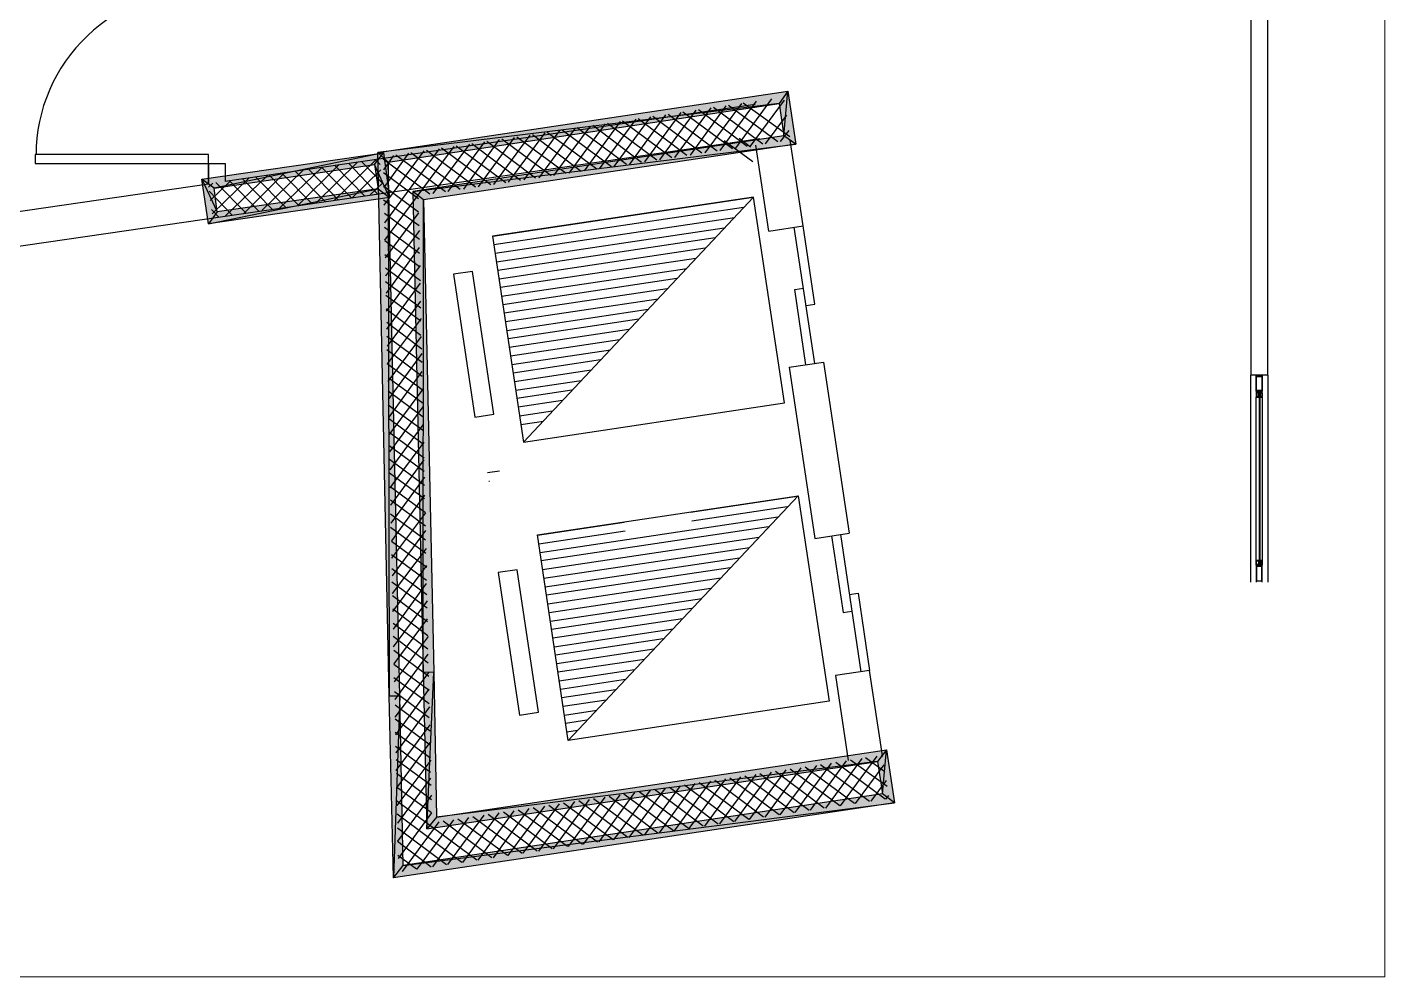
# Model space of a CAD drawing. Header units: inches. Extents: x 14 to 158, y 51 to 94.
# Drawn here: x 74.63 to 82.24, y 73.44 to 78.76 of the extents above; entities that cross this region are included whole.
import ezdxf

# ---------------------------------------------------------------- set-up
doc = ezdxf.new("R2010")
doc.units = ezdxf.units.IN
doc.header["$LTSCALE"] = 0.6
doc.header["$MEASUREMENT"] = 0
doc.layers.get('0').update_dxf_attribs({"color": 253, "lineweight": 0})

msp = doc.modelspace()

# ---------------------------------------------------------------- hatches: boundary and pattern name
h = msp.add_hatch(color=256)
h.paths.add_polyline_path([(79.4918, 74.412), (79.4242, 74.4633), (79.4473, 74.7094)])
h.paths.add_polyline_path([(79.4242, 74.4633), (79.4473, 74.7094), (79.397, 74.6447)])
h.paths.add_polyline_path([(79.4473, 74.7094), (79.397, 74.6447), (76.9228, 74.3313)])
h.paths.add_polyline_path([(79.397, 74.6447), (76.9228, 74.3313), (76.8684, 74.2659)])
h.paths.add_polyline_path([(76.9228, 74.3313), (76.8684, 74.2659), (76.9081, 75.1462)])
h.paths.add_polyline_path([(76.8684, 74.2659), (76.9081, 75.1462), (76.8485, 75.1442)])
h.paths.add_polyline_path([(76.9081, 75.1462), (76.8485, 75.1442), (76.8504, 77.794)])
h.paths.add_polyline_path([(76.8485, 75.1442), (76.8504, 77.794), (76.7902, 77.8421)])
h.paths.add_polyline_path([(76.8504, 77.794), (76.7902, 77.8421), (78.9385, 78.1067)])
h.paths.add_polyline_path([(76.7902, 77.8421), (78.9385, 78.1067), (78.8714, 78.1539)])
h.paths.add_polyline_path([(78.9385, 78.1067), (78.8714, 78.1539), (78.8939, 78.404)])
h.paths.add_polyline_path([(78.8714, 78.1539), (78.8939, 78.404), (78.8443, 78.3353)])
h.paths.add_polyline_path([(78.8939, 78.404), (78.8443, 78.3353), (76.5931, 78.0594)])
h.paths.add_polyline_path([(78.8443, 78.3353), (76.5931, 78.0594), (76.6512, 78.0068)])
h.paths.add_polyline_path([(76.5931, 78.0594), (76.6512, 78.0068), (76.6576, 75.0125)])
h.paths.add_polyline_path([(76.6512, 78.0068), (76.6576, 75.0125), (76.7177, 75.0117)])
h.paths.add_polyline_path([(76.6576, 75.0125), (76.7177, 75.0117), (76.6823, 73.9912)])
h.paths.add_polyline_path([(76.7177, 75.0117), (76.6823, 73.9912), (76.736, 74.0606)])
h.paths.add_polyline_path([(76.6823, 73.9912), (76.736, 74.0606), (79.4918, 74.412)])
h.paths.add_polyline_path([(76.736, 74.0606), (79.4918, 74.412), (79.4242, 74.4633)])
h = msp.add_hatch(color=256)
h.paths.add_polyline_path([(76.5959, 77.8569), (76.6593, 77.8087), (76.5752, 77.9921)])
h.paths.add_polyline_path([(76.6593, 77.8087), (76.5752, 77.9921), (76.6249, 78.0583)])
h.paths.add_polyline_path([(76.5752, 77.9921), (76.6249, 78.0583), (75.6747, 77.8611)])
h.paths.add_polyline_path([(76.6249, 78.0583), (75.6747, 77.8611), (75.6071, 77.9107)])
h.paths.add_polyline_path([(75.6747, 77.8611), (75.6071, 77.9107), (75.6926, 77.7273)])
h.paths.add_polyline_path([(75.6071, 77.9107), (75.6926, 77.7273), (75.643, 77.6597)])
h.paths.add_polyline_path([(75.6926, 77.7273), (75.643, 77.6597), (76.5959, 77.8569)])
h.paths.add_polyline_path([(75.643, 77.6597), (76.5959, 77.8569), (76.6593, 77.8087)])

# ---------------------------------------------------------------- linework, layer by layer
msp.add_lwpolyline([(49.7235, 93.0265), (82.2429, 93.0265), (82.2429, 73.4364), (49.7235, 73.4364)], close=True)
at = {"linetype": 'Continuous', "lineweight": -2}
for points in [[(81.4916, 78.9478), (81.4916, 76.8116), (81.4916, 76.8116)], [(81.5867, 76.8116), (81.5867, 78.9478), (81.5867, 78.9478)], [(78.7114, 78.33), (75.7381, 77.8969), (75.7381, 77.8969)], [(78.3786, 78.2976), (78.1734, 78.02), (78.1734, 78.02)], [(78.4618, 78.31), (78.2579, 78.0327), (78.2579, 78.0327)], [(78.5464, 78.3227), (78.3452, 78.0458), (78.3452, 78.0458)], [(78.6657, 78.0938), (78.3922, 78.2996), (78.3922, 78.2996)], [(78.6336, 78.3358), (78.4284, 78.0582), (78.4284, 78.0582)], [(78.753, 78.1068), (78.4768, 78.3123), (78.4768, 78.3123)], [(78.7168, 78.3482), (78.513, 78.0709), (78.513, 78.0709)], [(78.8376, 78.1195), (78.56, 78.3247), (78.56, 78.3247)], [(78.8014, 78.3609), (78.6002, 78.084), (78.6002, 78.084)], [(78.9045, 78.1476), (78.6432, 78.3372), (78.6432, 78.3372)], [(78.8736, 78.3536), (78.6834, 78.0964), (78.6834, 78.0964)], [(77.8685, 78.2212), (77.6646, 77.9438), (77.6646, 77.9438)], [(77.9531, 78.2338), (77.7519, 77.9569), (77.7519, 77.9569)], [(78.0404, 78.2469), (77.8351, 77.9694), (77.8351, 77.9694)], [(78.1597, 78.018), (77.8822, 78.2232), (77.8822, 78.2232)], [(78.1236, 78.2594), (77.9183, 77.9818), (77.9183, 77.9818)], [(78.2429, 78.0304), (77.9667, 78.2359), (77.9667, 78.2359)], [(78.2068, 78.2718), (78.0056, 77.9949), (78.0056, 77.9949)], [(78.3275, 78.0431), (78.054, 78.249), (78.054, 78.249)], [(78.294, 78.2849), (78.0902, 78.0076), (78.0902, 78.0076)], [(78.4107, 78.0556), (78.1372, 78.2614), (78.1372, 78.2614)], [(78.498, 78.0686), (78.2218, 78.2741), (78.2218, 78.2741)], [(78.5825, 78.0813), (78.305, 78.2866), (78.305, 78.2866)], [(78.8861, 78.2704), (78.7666, 78.1089), (78.7666, 78.1089)], [(77.4457, 78.1579), (77.2418, 77.8805), (77.2418, 77.8805)], [(77.5303, 78.1705), (77.325, 77.893), (77.325, 77.893)], [(77.6496, 77.9416), (77.3734, 78.147), (77.3734, 78.147)], [(77.6135, 78.183), (77.4123, 77.906), (77.4123, 77.906)], [(77.7342, 77.9542), (77.4607, 78.1601), (77.4607, 78.1601)], [(77.7008, 78.1961), (77.4969, 77.9187), (77.4969, 77.9187)], [(77.8215, 77.9673), (77.5439, 78.1726), (77.5439, 78.1726)], [(77.7853, 78.2087), (77.5801, 77.9312), (77.5801, 77.9312)], [(77.9047, 77.9798), (77.6285, 78.1852), (77.6285, 78.1852)], [(77.9892, 77.9924), (77.7117, 78.1977), (77.7117, 78.1977)], [(78.0724, 78.0049), (77.799, 78.2108), (77.799, 78.2108)], [(78.8991, 78.1831), (78.8512, 78.1215), (78.8512, 78.1215)], [(78.7362, 78.1369), (74.0612, 77.4584), (74.0612, 77.4584)], [(76.8524, 78.069), (76.6275, 77.7648), (76.6275, 77.7648)], [(76.937, 78.0817), (76.6313, 77.665), (76.6313, 77.665)], [(77.0202, 78.0941), (76.6317, 77.5688), (76.6317, 77.5688)], [(77.1409, 77.8654), (76.8661, 78.071), (76.8661, 78.071)], [(77.1075, 78.1072), (76.9022, 77.8296), (76.9022, 77.8296)], [(77.2282, 77.8785), (76.9506, 78.0837), (76.9506, 78.0837)], [(77.192, 78.1199), (76.9868, 77.8423), (76.9868, 77.8423)], [(77.3114, 77.8909), (77.0338, 78.0962), (77.0338, 78.0962)], [(77.2752, 78.1323), (77.0741, 77.8554), (77.0741, 77.8554)], [(77.3946, 77.9034), (77.1211, 78.1092), (77.1211, 78.1092)], [(77.3584, 78.1448), (77.1573, 77.8678), (77.1573, 77.8678)], [(77.4791, 77.916), (77.2057, 78.1219), (77.2057, 78.1219)], [(77.5664, 77.9291), (77.2889, 78.1344), (77.2889, 78.1344)], [(78.6974, 78.0074), (78.5361, 78.1254), (78.5361, 78.1254)], [(78.685, 78.0905), (78.6207, 78.1381), (78.6207, 78.1381)], [(78.7869, 77.6197), (78.7148, 78.1011), (78.7148, 78.1011)], [(78.9792, 77.6485), (78.9071, 78.1299), (78.9071, 78.1299)], [(75.643, 77.8818), (75.643, 77.999), (75.7381, 77.999), (75.7381, 77.8969)], [(75.643, 77.999), (75.643, 77.8818), (75.643, 77.8818)], [(75.7381, 77.999), (75.7381, 77.8997), (75.7381, 77.8997)], [(76.4801, 78.0059), (76.247, 77.777), (76.247, 77.777)], [(76.5821, 78.0197), (76.349, 77.7908), (76.349, 77.7908)], [(76.4304, 77.999), (76.5959, 77.8252), (76.5959, 77.8252)], [(76.5049, 78.0086), (76.6207, 77.8887), (76.6207, 77.8887)], [(76.578, 78.0197), (76.6069, 77.9921), (76.6069, 77.9921)], [(76.8859, 77.8272), (76.6236, 78.0236), (76.6236, 78.0236)], [(76.682, 78.0435), (76.6255, 77.9639), (76.6255, 77.9639)], [(76.7652, 78.0559), (76.6266, 77.8637), (76.6266, 77.8637)], [(76.9732, 77.8403), (76.6956, 78.0455), (76.6956, 78.0455)], [(77.0564, 77.8527), (76.7788, 78.058), (76.7788, 78.058)], [(75.8719, 77.9176), (75.6636, 77.7163), (75.6636, 77.7163)], [(75.9753, 77.9314), (75.7381, 77.7025), (75.7381, 77.7025)], [(76.0732, 77.9493), (75.8402, 77.7163), (75.8402, 77.7163)], [(75.9077, 77.9245), (76.0774, 77.7521), (76.0774, 77.7521)], [(76.1767, 77.9631), (75.9436, 77.7342), (75.9436, 77.7342)], [(75.9822, 77.9356), (76.1518, 77.7618), (76.1518, 77.7618)], [(76.2787, 77.9769), (76.0415, 77.748), (76.0415, 77.748)], [(76.0553, 77.9452), (76.2249, 77.7728), (76.2249, 77.7728)], [(76.1298, 77.9562), (76.2994, 77.7839), (76.2994, 77.7839)], [(76.3766, 77.9921), (76.1436, 77.7618), (76.1436, 77.7618)], [(76.2042, 77.9673), (76.3739, 77.7935), (76.3739, 77.7935)], [(76.2787, 77.9769), (76.4483, 77.8045), (76.4483, 77.8045)], [(76.3532, 77.988), (76.5214, 77.8156), (76.5214, 77.8156)], [(76.6097, 77.9631), (76.4483, 77.8045), (76.4483, 77.8045)], [(76.8215, 77.8008), (76.6255, 77.9458), (76.6255, 77.9458)], [(75.643, 77.8818), (73.7012, 77.6004), (73.7012, 77.6004)], [(75.6678, 77.8887), (75.643, 77.8652), (75.643, 77.8652)], [(75.6471, 77.8432), (75.7767, 77.7094), (75.7767, 77.7094)], [(75.7698, 77.9038), (75.654, 77.7908), (75.654, 77.7908)], [(75.6857, 77.8928), (75.8553, 77.7204), (75.8553, 77.7204)], [(75.7588, 77.9038), (75.9284, 77.7301), (75.9284, 77.7301)], [(75.8333, 77.9135), (76.0029, 77.7411), (76.0029, 77.7411)], [(76.6207, 77.8887), (76.5504, 77.8225), (76.5504, 77.8225)], [(76.8216, 77.7255), (76.6256, 77.8705), (76.6256, 77.8705)], [(76.8262, 77.6481), (76.6261, 77.7925), (76.6261, 77.7925)], [(78.6989, 77.8073), (77.2382, 77.5885), (77.2382, 77.5885)], [(78.7012, 77.8104), (77.4108, 76.4361), (77.4108, 76.4361)], [(75.6609, 77.7411), (75.7023, 77.6984), (75.7023, 77.6984)], [(76.8277, 77.5731), (76.6303, 77.7178), (76.6303, 77.7178)], [(76.8222, 77.7214), (76.6355, 77.469), (76.6355, 77.469)], [(78.6458, 77.7519), (77.2451, 77.5421), (77.2451, 77.5421)], [(78.5945, 77.694), (77.2525, 77.493), (77.2525, 77.493)], [(76.8284, 77.4937), (76.6309, 77.6398), (76.6309, 77.6398)], [(76.8272, 77.6232), (76.6366, 77.3687), (76.6366, 77.3687)], [(78.5375, 77.6367), (77.2596, 77.4453), (77.2596, 77.4453)], [(78.7869, 77.6197), (78.9792, 77.6485), (78.9792, 77.6485)], [(79.0445, 76.8774), (78.9301, 77.6411), (78.9301, 77.6411)], [(79.045, 77.2093), (78.9792, 77.6485), (78.9792, 77.6485)], [(76.8284, 77.4198), (76.6323, 77.5647), (76.6323, 77.5647)], [(78.4858, 77.5816), (77.2666, 77.3989), (77.2666, 77.3989)], [(76.8332, 77.341), (76.6329, 77.4867), (76.6329, 77.4867)], [(76.8263, 77.5268), (76.6402, 77.2703), (76.6402, 77.2703)], [(78.4305, 77.5231), (77.2739, 77.3498), (77.2739, 77.3498)], [(78.3776, 77.4663), (77.2811, 77.3021), (77.2811, 77.3021)], [(76.8331, 77.2671), (76.6371, 77.412), (76.6371, 77.412)], [(76.8314, 77.4272), (76.6413, 77.17), (76.6413, 77.17)], [(78.3263, 77.4085), (77.2884, 77.253), (77.2884, 77.253)], [(76.8352, 77.1879), (76.6376, 77.334), (76.6376, 77.334)], [(76.8311, 77.3268), (76.6423, 77.0698), (76.6423, 77.0698)], [(78.2705, 77.3527), (77.2954, 77.2066), (77.2954, 77.2066)], [(76.8351, 77.114), (76.6391, 77.2589), (76.6391, 77.2589)], [(78.2177, 77.296), (77.3025, 77.1589), (77.3025, 77.1589)], [(78.1664, 77.2381), (77.3099, 77.1098), (77.3099, 77.1098)], [(78.9323, 77.2914), (78.9814, 77.2988), (78.9814, 77.2988)], [(78.9954, 76.87), (78.9323, 77.2914), (78.9323, 77.2914)], [(76.8358, 77.0346), (76.6396, 77.1809), (76.6396, 77.1809)], [(76.8322, 77.2265), (76.6455, 76.974), (76.6455, 76.974)], [(78.111, 77.1796), (77.3172, 77.0607), (77.3172, 77.0607)], [(78.9959, 77.202), (79.045, 77.2093), (79.045, 77.2093)], [(76.8405, 76.9572), (76.6438, 77.1063), (76.6438, 77.1063)], [(76.8372, 77.1282), (76.6464, 76.8752), (76.6464, 76.8752)], [(78.0577, 77.1256), (77.324, 77.0157), (77.324, 77.0157)], [(76.842, 76.8821), (76.6444, 77.0283), (76.6444, 77.0283)], [(76.8369, 77.0278), (76.6502, 76.7753), (76.6502, 76.7753)], [(78.0023, 77.0671), (77.3313, 76.9666), (77.3313, 76.9666)], [(77.9497, 77.009), (77.3387, 76.9175), (77.3387, 76.9175)], [(76.8425, 76.8041), (76.6445, 76.953), (76.6445, 76.953)], [(76.8414, 76.9323), (76.6512, 76.6751), (76.6512, 76.6751)], [(77.8984, 76.9511), (77.346, 76.8684), (77.346, 76.8684)], [(76.8426, 76.7289), (76.6464, 76.8752), (76.6464, 76.8752)], [(77.8424, 76.8967), (77.3528, 76.8234), (77.3528, 76.8234)], [(78.9013, 76.8559), (79.0936, 76.8847), (79.0936, 76.8847)], [(78.9013, 76.8559), (79.0451, 75.8958), (79.0451, 75.8958)], [(79.0936, 76.8847), (79.2374, 75.9246), (79.2374, 75.9246)], [(76.8472, 76.6515), (76.6512, 76.7964), (76.6512, 76.7964)], [(76.8411, 76.8318), (76.655, 76.5753), (76.655, 76.5753)], [(77.7897, 76.8386), (77.3601, 76.7743), (77.3601, 76.7743)], [(77.7343, 76.7801), (77.3675, 76.7252), (77.3675, 76.7252)], [(81.4916, 75.6504), (81.4916, 76.8116), (81.4916, 76.8116)], [(81.5867, 76.8116), (81.4916, 76.8116), (81.4916, 76.8116)], [(81.555, 76.8116), (81.555, 76.7192), (81.5206, 76.7192), (81.5206, 76.8116)], [(81.5206, 76.8116), (81.555, 76.8116), (81.555, 76.8116)], [(81.5867, 76.8116), (81.5867, 75.6504), (81.5867, 75.6504)], [(76.8473, 76.5762), (76.6513, 76.7211), (76.6513, 76.7211)], [(76.8461, 76.7336), (76.6559, 76.4764), (76.6559, 76.4764)], [(77.6824, 76.7264), (77.3742, 76.6802), (77.3742, 76.6802)], [(81.5371, 76.7192), (81.5371, 75.7456), (81.5371, 75.7456)], [(81.5412, 76.7192), (81.5412, 75.7456), (81.5412, 75.7456)], [(76.8492, 76.4984), (76.6519, 76.6431), (76.6519, 76.6431)], [(76.8458, 76.6331), (76.6591, 76.3806), (76.6591, 76.3806)], [(77.6298, 76.6683), (77.3816, 76.6311), (77.3816, 76.6311)], [(81.5206, 75.7732), (81.5206, 76.6875), (81.5206, 76.6875)], [(81.555, 76.6875), (81.555, 75.7732), (81.555, 75.7732)], [(76.8494, 76.4231), (76.6533, 76.568), (76.6533, 76.568)], [(77.5744, 76.6098), (77.3889, 76.582), (77.3889, 76.582)], [(77.5231, 76.5519), (77.3963, 76.5329), (77.3963, 76.5329)], [(76.854, 76.3457), (76.6566, 76.4904), (76.6566, 76.4904)], [(76.8469, 76.5329), (76.6602, 76.2804), (76.6602, 76.2804)], [(76.8541, 76.2704), (76.6581, 76.4154), (76.6581, 76.4154)], [(76.8518, 76.4346), (76.6612, 76.1802), (76.6612, 76.1802)], [(76.856, 76.1926), (76.6586, 76.3373), (76.6586, 76.3373)], [(76.8511, 76.3369), (76.6648, 76.0817), (76.6648, 76.0817)], [(76.8561, 76.1173), (76.6587, 76.2621), (76.6587, 76.2621)], [(77.2755, 76.273), (77.2087, 76.263), (77.2087, 76.263)], [(76.8609, 76.0386), (76.6633, 76.1847), (76.6633, 76.1847)], [(76.8561, 76.2386), (76.6659, 75.9815), (76.6659, 75.9815)], [(77.2201, 76.2145), (77.216, 76.2139), (77.216, 76.2139)], [(76.8608, 75.9646), (76.6648, 76.1096), (76.6648, 76.1096)], [(76.8558, 76.1382), (76.6697, 75.8816), (76.6697, 75.8816)], [(78.9522, 76.1342), (77.6614, 74.7626), (77.4888, 75.9151), (78.9522, 76.1342), (79.1248, 74.9818), (77.6614, 74.7626)], [(78.9458, 76.1305), (78.3484, 76.041), (78.3484, 76.041)], [(76.8616, 75.8853), (76.6654, 76.0316), (76.6654, 76.0316)], [(76.8609, 76.0386), (76.6701, 75.7855), (76.6701, 75.7855)], [(78.8378, 76.0139), (77.5039, 75.8141), (77.5039, 75.8141)], [(78.8904, 76.072), (78.3558, 75.9919), (78.3558, 75.9919)], [(76.8629, 75.8116), (76.6655, 75.9563), (76.6655, 75.9563)], [(76.8604, 75.9395), (76.6739, 75.6856), (76.6739, 75.6856)], [(77.9747, 75.9851), (77.4892, 75.9123), (77.4892, 75.9123)], [(78.7859, 75.9601), (77.5107, 75.7691), (77.5107, 75.7691)], [(76.8677, 75.7328), (76.6701, 75.8789), (76.6701, 75.8789)], [(77.9821, 75.936), (77.4966, 75.8632), (77.4966, 75.8632)], [(78.7305, 75.9016), (77.518, 75.72), (77.518, 75.72)], [(79.0451, 75.8958), (79.2374, 75.9246), (79.2374, 75.9246)], [(79.1392, 75.9099), (79.2036, 75.4802), (79.2036, 75.4802)], [(79.1883, 75.9172), (79.3035, 75.148), (79.3035, 75.148)], [(76.8676, 75.6589), (76.6702, 75.8036), (76.6702, 75.8036)], [(76.8656, 75.8398), (76.6748, 75.5868), (76.6748, 75.5868)], [(78.6778, 75.8435), (77.5254, 75.6709), (77.5254, 75.6709)], [(78.6224, 75.785), (77.5327, 75.6218), (77.5327, 75.6218)], [(76.8683, 75.5795), (76.6721, 75.7258), (76.6721, 75.7258)], [(76.866, 75.7437), (76.6759, 75.4865), (76.6759, 75.4865)], [(78.5705, 75.7313), (77.5395, 75.5768), (77.5395, 75.5768)], [(81.555, 75.6504), (81.555, 75.7456), (81.5206, 75.7456), (81.5206, 75.6504)], [(76.8698, 75.5044), (76.6722, 75.6505), (76.6722, 75.6505)], [(76.8657, 75.6433), (76.6797, 75.3867), (76.6797, 75.3867)], [(78.5179, 75.6732), (77.5468, 75.5277), (77.5468, 75.5277)], [(76.8731, 75.4268), (76.6768, 75.5731), (76.6768, 75.5731)], [(78.4625, 75.6147), (77.5542, 75.4786), (77.5542, 75.4786)], [(78.4112, 75.5568), (77.5615, 75.4295), (77.5615, 75.4295)], [(79.2386, 75.5817), (79.2877, 75.5891), (79.2877, 75.5891)], [(79.2877, 75.5891), (79.3526, 75.1553), (79.3526, 75.1553)], [(76.875, 75.349), (76.677, 75.4978), (76.677, 75.4978)], [(76.8707, 75.545), (76.6805, 75.2878), (76.6805, 75.2878)], [(78.3538, 75.5022), (77.5683, 75.3845), (77.5683, 75.3845)], [(79.2036, 75.4802), (79.2527, 75.4876), (79.2527, 75.4876)], [(76.8751, 75.2737), (76.6791, 75.4187), (76.6791, 75.4187)], [(76.8704, 75.4445), (76.6837, 75.1921), (76.6837, 75.1921)], [(78.3025, 75.4443), (77.5756, 75.3354), (77.5756, 75.3354)], [(76.8756, 75.1957), (76.679, 75.3448), (76.679, 75.3448)], [(76.8756, 75.3449), (76.6848, 75.0918), (76.6848, 75.0918)], [(78.2499, 75.3862), (77.583, 75.2863), (77.583, 75.2863)], [(78.1939, 75.3318), (77.5897, 75.2413), (77.5897, 75.2413)], [(76.8798, 75.121), (76.6838, 75.266), (76.6838, 75.266)], [(78.1426, 75.2739), (77.5971, 75.1922), (77.5971, 75.1922)], [(76.8817, 75.0432), (76.6843, 75.188), (76.6843, 75.188)], [(76.8751, 75.2458), (76.6886, 74.992), (76.6886, 74.992)], [(78.0897, 75.2172), (77.6042, 75.1445), (77.6042, 75.1445)], [(76.8818, 74.968), (76.6844, 75.1127), (76.6844, 75.1127)], [(76.8802, 75.1462), (76.6894, 74.8931), (76.6894, 74.8931)], [(78.0344, 75.1587), (77.6116, 75.0954), (77.6116, 75.0954)], [(77.9827, 75.1036), (77.6185, 75.049), (77.6185, 75.049)], [(79.3526, 75.1553), (79.1603, 75.1265), (79.2318, 74.6492)], [(79.4241, 74.678), (79.3526, 75.1553), (79.3526, 75.1553)], [(76.8824, 74.89), (76.6863, 75.0349), (76.6863, 75.0349)], [(76.8807, 75.0501), (76.6932, 74.7933), (76.6932, 74.7933)], [(77.9271, 75.0464), (77.6257, 75.0013), (77.6257, 75.0013)], [(76.8866, 74.8153), (76.6906, 74.9602), (76.6906, 74.9602)], [(76.8845, 74.9502), (76.6943, 74.6931), (76.6943, 74.6931)], [(77.8744, 74.9883), (77.633, 74.9522), (77.633, 74.9522)], [(76.8873, 74.7359), (76.6911, 74.8822), (76.6911, 74.8822)], [(77.8231, 74.9305), (77.6404, 74.9031), (77.6404, 74.9031)], [(77.7671, 74.876), (77.6471, 74.8581), (77.6471, 74.8581)], [(76.8886, 74.6622), (76.6912, 74.8069), (76.6912, 74.8069)], [(76.8856, 74.85), (76.6952, 74.5942), (76.6952, 74.5942)], [(77.7145, 74.818), (77.6545, 74.809), (77.6545, 74.809)], [(76.8893, 74.5828), (76.6931, 74.7291), (76.6931, 74.7291)], [(76.8851, 74.7509), (76.6986, 74.4971), (76.6986, 74.4971)], [(76.8933, 74.5095), (76.6959, 74.6543), (76.6959, 74.6543)], [(76.8902, 74.6513), (76.6994, 74.3982), (76.6994, 74.3982)], [(79.2209, 74.6476), (79.0197, 74.3706), (79.0197, 74.3706)], [(79.3082, 74.6606), (79.1043, 74.3833), (79.1043, 74.3833)], [(79.3927, 74.6733), (79.1875, 74.3957), (79.1875, 74.3957)], [(79.4503, 74.5034), (79.2454, 74.6512), (79.2454, 74.6512)], [(79.4378, 74.5866), (79.33, 74.6639), (79.33, 74.6639)], [(79.4253, 74.6698), (79.4173, 74.677), (79.4173, 74.677)], [(76.8941, 74.4301), (76.6978, 74.5765), (76.6978, 74.5765)], [(78.7149, 74.5718), (78.511, 74.2944), (78.511, 74.2944)], [(78.7995, 74.5844), (78.5942, 74.3069), (78.5942, 74.3069)], [(78.8827, 74.5969), (78.6774, 74.3193), (78.6774, 74.3193)], [(79.0129, 74.3696), (78.7367, 74.575), (78.7367, 74.575)], [(78.9672, 74.6096), (78.7647, 74.3324), (78.7647, 74.3324)], [(79.0975, 74.3823), (78.824, 74.5881), (78.824, 74.5881)], [(79.0545, 74.6226), (78.8493, 74.3451), (78.8493, 74.3451)], [(79.1848, 74.3953), (78.9072, 74.6006), (78.9072, 74.6006)], [(79.1377, 74.6351), (78.9325, 74.3575), (78.9325, 74.3575)], [(79.268, 74.4078), (78.9904, 74.613), (78.9904, 74.613)], [(79.3525, 74.4205), (79.0777, 74.6261), (79.0777, 74.6261)], [(79.4398, 74.4335), (79.1623, 74.6388), (79.1623, 74.6388)], [(79.4321, 74.6248), (79.2721, 74.4084), (79.2721, 74.4084)], [(76.8953, 74.3564), (76.698, 74.5012), (76.698, 74.5012)], [(76.8899, 74.5508), (76.7032, 74.2984), (76.7032, 74.2984)], [(78.2048, 74.4954), (78.0009, 74.218), (78.0009, 74.218)], [(78.2894, 74.508), (78.0882, 74.2311), (78.0882, 74.2311)], [(78.3726, 74.5205), (78.1714, 74.2436), (78.1714, 74.2436)], [(78.5028, 74.2932), (78.2294, 74.4991), (78.2294, 74.4991)], [(78.4599, 74.5336), (78.256, 74.2562), (78.256, 74.2562)], [(78.5901, 74.3063), (78.3139, 74.5117), (78.3139, 74.5117)], [(78.5444, 74.5462), (78.3392, 74.2687), (78.3392, 74.2687)], [(78.6747, 74.3189), (78.3971, 74.5242), (78.3971, 74.5242)], [(78.6276, 74.5587), (78.4265, 74.2818), (78.4265, 74.2818)], [(78.7579, 74.3314), (78.4844, 74.5373), (78.4844, 74.5373)], [(78.8452, 74.3445), (78.569, 74.5499), (78.569, 74.5499)], [(78.9297, 74.3571), (78.6522, 74.5624), (78.6522, 74.5624)], [(79.4452, 74.5375), (79.3593, 74.4215), (79.3593, 74.4215)], [(77.1485, 74.0904), (76.6985, 74.4232), (76.6985, 74.4232)], [(76.8945, 74.4553), (76.7043, 74.1981), (76.7043, 74.1981)], [(77.6961, 74.4192), (77.495, 74.1422), (77.495, 74.1422)], [(77.7793, 74.4316), (77.5781, 74.1547), (77.5781, 74.1547)], [(77.8666, 74.4447), (77.6613, 74.1672), (77.6613, 74.1672)], [(77.9969, 74.2174), (77.7207, 74.4229), (77.7207, 74.4229)], [(77.9511, 74.4574), (77.7459, 74.1798), (77.7459, 74.1798)], [(78.0814, 74.2301), (77.8039, 74.4353), (77.8039, 74.4353)], [(78.0343, 74.4698), (77.8332, 74.1929), (77.8332, 74.1929)], [(78.1646, 74.2425), (77.8911, 74.4484), (77.8911, 74.4484)], [(78.1216, 74.4829), (77.9164, 74.2054), (77.9164, 74.2054)], [(78.2519, 74.2556), (77.9743, 74.4609), (77.9743, 74.4609)], [(78.3365, 74.2683), (78.0589, 74.4735), (78.0589, 74.4735)], [(78.4196, 74.2807), (78.1462, 74.4866), (78.1462, 74.4866)], [(79.4576, 74.4543), (79.4425, 74.4339), (79.4425, 74.4339)], [(77.0653, 74.0779), (76.7027, 74.3485), (76.7027, 74.3485)], [(76.8953, 74.3564), (76.7079, 74.0997), (76.7079, 74.0997)], [(77.1888, 74.3432), (76.9849, 74.0658), (76.9849, 74.0658)], [(77.2733, 74.3559), (77.0681, 74.0783), (77.0681, 74.0783)], [(77.3565, 74.3683), (77.1554, 74.0914), (77.1554, 74.0914)], [(77.4868, 74.141), (77.2133, 74.3469), (77.2133, 74.3469)], [(77.4411, 74.381), (77.2399, 74.104), (77.2399, 74.104)], [(77.5713, 74.1537), (77.2979, 74.3595), (77.2979, 74.3595)], [(77.5284, 74.3941), (77.3231, 74.1165), (77.3231, 74.1165)], [(77.6586, 74.1668), (77.3811, 74.372), (77.3811, 74.372)], [(77.6115, 74.4065), (77.4077, 74.1292), (77.4077, 74.1292)], [(77.7418, 74.1792), (77.4656, 74.3847), (77.4656, 74.3847)], [(77.8264, 74.1919), (77.5529, 74.3977), (77.5529, 74.3977)], [(77.9137, 74.205), (77.6361, 74.4102), (77.6361, 74.4102)], [(76.9781, 74.0648), (76.7046, 74.2707), (76.7046, 74.2707)], [(76.9351, 74.3052), (76.7298, 74.0276), (76.7298, 74.0276)], [(77.0183, 74.3177), (76.813, 74.0401), (76.813, 74.0401)], [(77.1015, 74.3301), (76.9003, 74.0532), (76.9003, 74.0532)], [(77.2331, 74.103), (76.9596, 74.3089), (76.9596, 74.3089)], [(77.3204, 74.1161), (77.0428, 74.3213), (77.0428, 74.3213)], [(77.4036, 74.1286), (77.126, 74.3338), (77.126, 74.3338)], [(76.8935, 74.0522), (76.7047, 74.1954), (76.7047, 74.1954)], [(76.8103, 74.0397), (76.7052, 74.1174), (76.7052, 74.1174)]]:
    msp.add_lwpolyline(points, dxfattribs=at)
for points in [[(78.8939, 78.404), (78.8443, 78.3353), (76.5931, 78.0594)], [(78.8714, 78.1539), (78.8939, 78.404), (78.8443, 78.3353)], [(78.9385, 78.1067), (78.8714, 78.1539), (78.8939, 78.404)], [(78.8443, 78.3353), (76.5931, 78.0594), (76.6512, 78.0068)], [(76.7902, 77.8421), (78.9385, 78.1067), (78.8714, 78.1539)], [(76.8504, 77.794), (76.7902, 77.8421), (78.9385, 78.1067)], [(75.643, 77.999), (75.643, 78.0486), (74.6721, 78.0486), (74.6721, 77.999)], [(76.6249, 78.0583), (75.6747, 77.8611), (75.6071, 77.9107)], [(76.5752, 77.9921), (76.6249, 78.0583), (75.6747, 77.8611)], [(76.6593, 77.8087), (76.5752, 77.9921), (76.6249, 78.0583)], [(76.5931, 78.0594), (76.6512, 78.0068), (76.6576, 75.0125)], [(76.6512, 78.0068), (76.6576, 75.0125), (76.7177, 75.0117)], [(76.5959, 77.8569), (76.6593, 77.8087), (76.5752, 77.9921)], [(75.6747, 77.8611), (75.6071, 77.9107), (75.6926, 77.7273)], [(75.6071, 77.9107), (75.6926, 77.7273), (75.643, 77.6597)], [(75.6926, 77.7273), (75.643, 77.6597), (76.5959, 77.8569)], [(75.643, 77.6597), (76.5959, 77.8569), (76.6593, 77.8087)], [(76.8485, 75.1442), (76.8504, 77.794), (76.7902, 77.8421)], [(76.9081, 75.1462), (76.8485, 75.1442), (76.8504, 77.794)], [(77.2378, 77.5912), (77.4108, 76.4361), (78.8742, 76.6552), (78.7012, 77.8104)], [(77.0174, 77.377), (77.1374, 76.5764), (77.2451, 76.5925), (77.1252, 77.3931)], [(81.5523, 76.7261), (81.5233, 76.7261), (81.5233, 76.8047), (81.5523, 76.8047)], [(81.5371, 76.7165), (81.5206, 76.7165), (81.5206, 76.6875), (81.5371, 76.6875)], [(81.5343, 76.7123), (81.5233, 76.7123), (81.5233, 76.6916), (81.5343, 76.6916)], [(81.5412, 76.7165), (81.5412, 76.6875), (81.555, 76.6875), (81.555, 76.7165)], [(81.5454, 76.6916), (81.5454, 76.7123), (81.555, 76.7123), (81.555, 76.6916)], [(77.2681, 75.7035), (77.3878, 74.9043), (77.4955, 74.9204), (77.3758, 75.7197)], [(81.5371, 75.7456), (81.5206, 75.7456), (81.5206, 75.7732), (81.5371, 75.7732)], [(81.5343, 75.7484), (81.5233, 75.7484), (81.5233, 75.7704), (81.5343, 75.7704)], [(81.5523, 75.7387), (81.5233, 75.7387), (81.5233, 75.6573), (81.5523, 75.6573)], [(81.5412, 75.7456), (81.5412, 75.7732), (81.555, 75.7732), (81.555, 75.7456)], [(81.5454, 75.7704), (81.5454, 75.7484), (81.555, 75.7484), (81.555, 75.7704)], [(76.8684, 74.2659), (76.9081, 75.1462), (76.8485, 75.1442)], [(76.9228, 74.3313), (76.8684, 74.2659), (76.9081, 75.1462)], [(76.6576, 75.0125), (76.7177, 75.0117), (76.6823, 73.9912)], [(76.7177, 75.0117), (76.6823, 73.9912), (76.736, 74.0606)], [(79.397, 74.6447), (76.9228, 74.3313), (76.8684, 74.2659)], [(79.4473, 74.7094), (79.397, 74.6447), (76.9228, 74.3313)], [(79.4242, 74.4633), (79.4473, 74.7094), (79.397, 74.6447)], [(79.4918, 74.412), (79.4242, 74.4633), (79.4473, 74.7094)], [(76.736, 74.0606), (79.4918, 74.412), (79.4242, 74.4633)], [(76.6823, 73.9912), (76.736, 74.0606), (79.4918, 74.412)]]:
    msp.add_lwpolyline(points, close=True, dxfattribs=at)
msp.add_open_spline([(75.6457, 78.9685), (75.3933, 78.9809), (75.1465, 78.8885), (74.9645, 78.7147), (74.9645, 78.7147), (74.781, 78.541), (74.6762, 78.2996), (74.6762, 78.0473)], degree=3, knots=[0, 0, 0, 0, 0.125, 0.125, 0.125, 0.125, 1, 1, 1, 1], dxfattribs=at)

doc.saveas('drawing.dxf')
